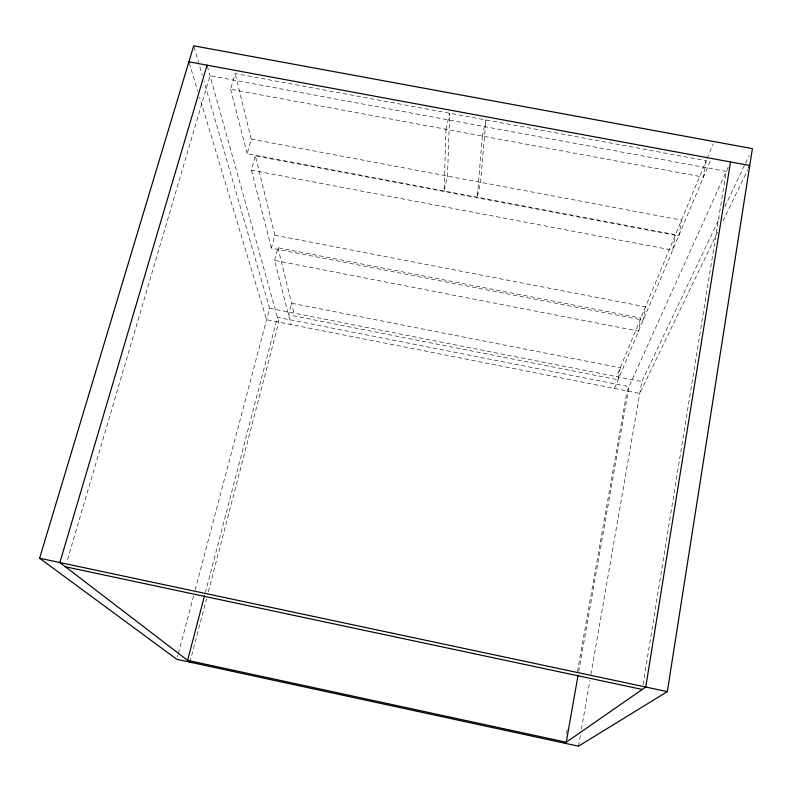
<?xml version="1.0" encoding="UTF-8"?>
<svg xmlns="http://www.w3.org/2000/svg" width="792" height="792" viewBox="0 0 792 792"><rect width="100%" height="100%" fill="white"/><g stroke="black" fill="none" stroke-linecap="round" stroke-linejoin="round"><path stroke-width="0.59" stroke-dasharray="3.96 2.97" d="M643.054 684.565L726.254 171.428L210.029 75.705L66.815 562.043M706.207 160.717L703.444 177.16L230.611 89.239L235.145 73.537L706.207 160.717L616.562 376.636M578.467 746.183L580.586 734.016M581.427 729.155L589.882 680.496M590.941 674.418L641.827 381.605L719.601 217.741M566.528 733.511L567.171 729.868M577.477 671.557L627.096 390.931L728.63 166.171M578.724 671.606L629.016 386.674L277.457 317.305L205.445 592.238M189.941 662.171L206.465 598.93M208.336 591.773L278.804 322.126L207.088 65.172M177.448 656.944L178.081 654.548M178.398 653.351L193.575 595.95M195.149 589.971L269.607 308.306L204.019 81.447M274.557 260.39L277.933 247.738L640.886 318.047L638.57 331.155L274.557 260.39L291.03 324.542M274.854 235.234L645.549 306.811L643.203 320.176L271.408 248.124L274.854 235.234L255.361 155.836L675.249 235.264L672.695 250.163L251.391 170.141L255.361 155.836M251.252 139.105L681.536 220.146L678.932 235.363L247.163 153.707L251.252 139.105L235.145 73.537M707.137 158.469L713.206 143.837M614.443 388.436L711.345 158.42M724.888 206.593L744.995 164.231M745.519 163.122L749.222 155.321M717.562 232.224L639.768 393.436L266.597 319.711L199.594 97.307M722.928 221.107L747.608 169.963M269.607 308.306L641.827 381.605M189.258 62.994L197.812 91.387M194.06 47.005L202.306 75.507M230.611 89.239L247.163 153.707M251.391 170.141L271.408 248.124M277.933 247.738L293.981 313.107M445.995 129.284L444.055 190.941L447.48 176.062L449.717 113.246L445.995 129.284M482.358 136.046L477.269 197.218L480.566 182.299L485.951 119.958L482.358 136.046M620.235 367.795L618.077 379.794L288.545 314.85L291.555 303.227L620.235 367.795"/><path stroke-width="1.19" d="M667.339 691.614L752.4 148.629L193.713 45.817L39.6 558.231L176.814 659.33L578.467 746.183L667.339 691.614L39.6 558.231M730.531 161.964L645.747 687.03L564.805 743.233M578.071 675.259L566.25 742.223L187.595 660.37L204.504 595.822M207.088 65.172L59.875 562.548L189.941 662.171M748.678 167.746L749.757 165.518L188.902 61.816M65.419 566.785L642.263 689.446"/></g></svg>
